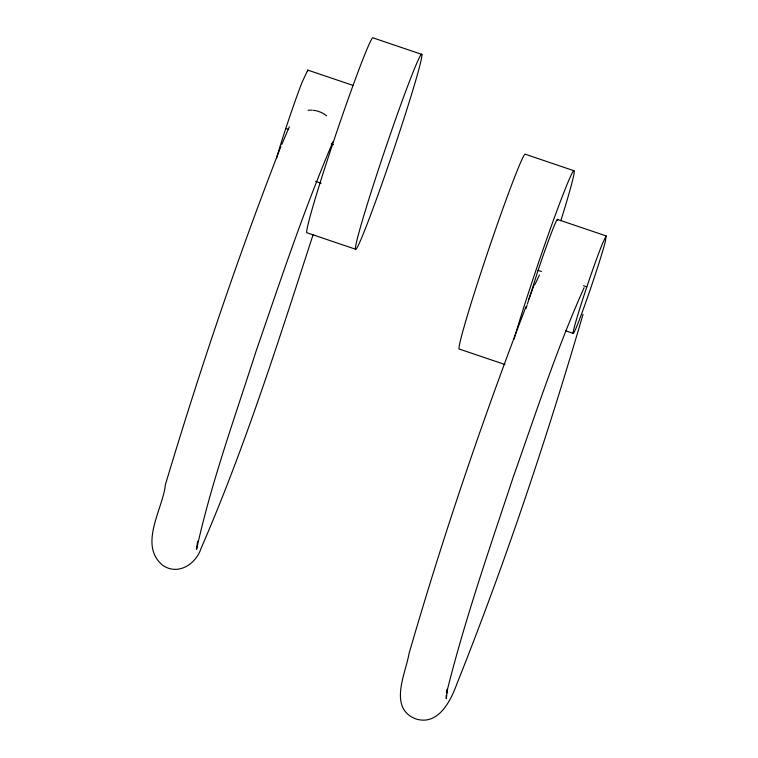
<?xml version="1.0" encoding="UTF-8"?>
<svg xmlns="http://www.w3.org/2000/svg" width="758" height="758" viewBox="0 0 758 758"><rect width="100%" height="100%" fill="white"/><g stroke="black" fill="none" stroke-linecap="round" stroke-linejoin="round"><path stroke-width="1.14" d="M307.653 71.205L307.776 70.087L353.2 85.474M447.495 688.823L446.301 698.63L446.111 695.626M447.391 688.851L446.481 693.333C464.73 619.769 489.715 548.072 513.545 476.185C535.953 412.987 556.637 348.955 584.096 287.718M583.044 314.286C546.556 439.128 505.245 562.72 457.027 683.536C450.868 700.477 438.503 726.05 415.839 718.925C387.954 708.228 405.757 673.312 409.026 653.585C442.985 536.332 482.221 420.548 526.014 306.602M527.35 304.195L538.076 270.388A51.506 2.047 -71.3 0 1 557.575 220.483M313.092 234.667C278.755 340.285 245.26 446.595 200.993 548.546C195.934 564.17 178.121 575.71 162.998 565.487C137.89 545.381 163.084 508.618 165.386 484.684C199.61 370.586 237.595 257.54 280.858 146.55M276.481 158.545A51.506 2.047 -71.3 0 1 285.785 128.453L290.039 115.747A51.506 2.047 -71.3 0 1 302.11 82.205L307.776 70.087M565.61 330.772L573.37 333.397A51.506 2.047 -71.3 0 1 586.825 286.903L591.164 274.207A51.506 2.047 -71.3 0 1 602.477 243.564L606.125 235.918L557.376 219.403M528.866 299.154L534.191 284.724M281.777 144.418L289.376 126.766M333.065 141.556C303.655 210.288 280.157 281.37 255.797 352.006C234.885 417.421 211.321 482.306 196.54 549.474L197.563 541.326M535.034 284.335L539.44 274.993M421.874 54.415A103.022 4.093 -71.3 0 0 370.112 195.251A103.022 4.093 -71.3 0 0 374.035 205.759A103.022 4.093 -71.3 0 0 421.874 54.415L373.125 37.9A103.022 4.093 -71.3 0 0 337.661 129.23A103.022 4.093 -71.3 0 0 306.725 232.687L355.474 249.202M573.759 170.664L525.01 154.149A103.022 4.093 -71.3 0 0 486.409 256.119A103.022 4.093 -71.3 0 0 459.49 349.116L504.913 364.503M285.785 128.453L288.002 129.201M331.208 143.84L333.425 144.588M315.565 181.361L321.108 183.237M538.076 270.388L541.401 271.516M583.508 285.775L586.825 286.903M606.125 235.918L605.396 241.328A51.506 2.047 -71.3 0 1 596.802 269.876L592.661 282.412A51.506 2.047 -71.3 0 1 573.37 333.397M526.08 308.696A51.506 2.047 -71.3 0 1 527.009 305.389M513.981 339.29A103.022 4.093 -71.3 0 1 564.359 191.187A103.022 4.093 -71.3 0 1 560.816 220.72M308.155 110.28A23.242 20.807 23.3 0 1 311.709 110.175M312.893 110.251A23.242 20.807 23.3 0 1 326.641 115.822"/></g></svg>
